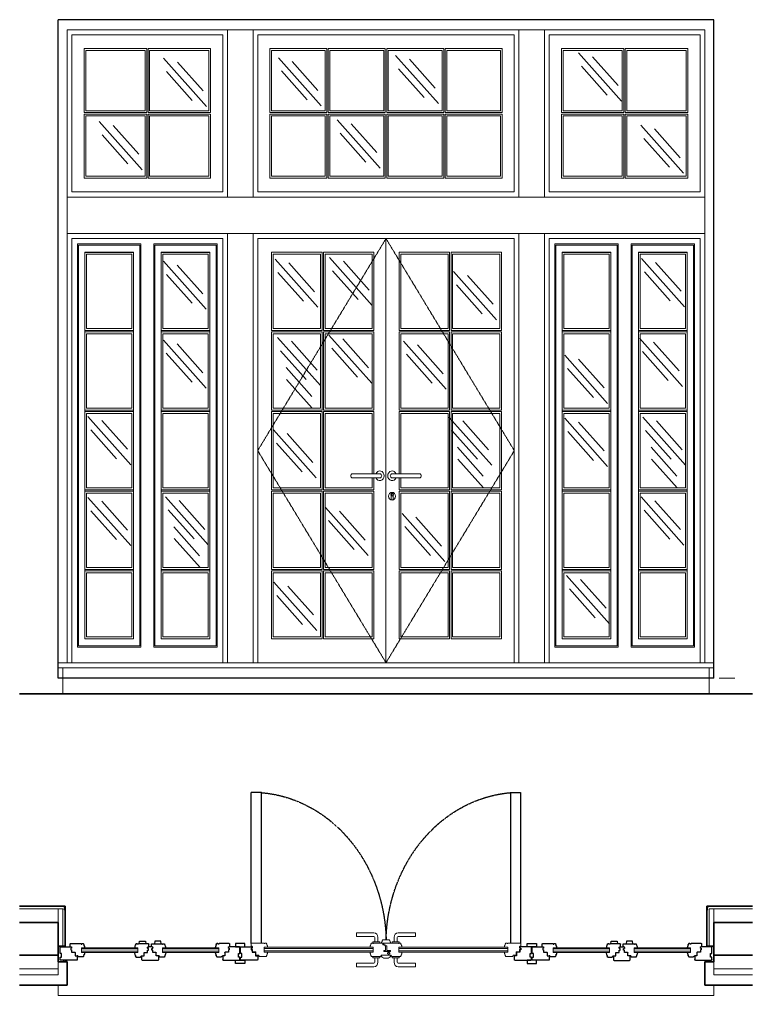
# Model space of a CAD drawing. Header units: inches. Extents: x -6116765 to 6074085, y -988255 to 3489801.
# Drawn here: x -6116765 to -5293197, y -922320 to 173650 of the extents above; entities that cross this region are included whole.
import ezdxf

# ---------------------------------------------------------------- set-up
doc = ezdxf.new("R2010")
doc.units = ezdxf.units.IN
doc.linetypes.add('HIDDEN', pattern=[0.375, 0.25, -0.125])
for name, color, linetype, lineweight in [('0_11mm_Line_Weight', 8, 'Continuous', 9), ('0_18mm_Line_Weight', 1, 'Continuous', 18), ('0_20mm_Line_Weight', 3, 'Continuous', 20), ('0_35mm_Line_Weight', 4, 'Continuous', 35), ('Dimensions_Levels', 30, 'Continuous', 18), ('Doors', 3, 'Continuous', 20), ('Partition_Framed', 250, 'Continuous', 25), ('Stairs_Steps', 1, 'Continuous', 18), ('Window_Elevations', 1, 'Continuous', 18), ('Window_Frames', 250, 'Continuous', 25), ('Window_Glass', 1, 'Continuous', 18), ('Window_Pivot_Lines', 91, 'Continuous', 9)]:
    doc.layers.add(name, color=color, linetype=linetype, lineweight=lineweight)
for name, color, linetype in [('Doors_swing', 8, 'Continuous'), ('HATCH', 7, 'Continuous'), ('Structural_Concrete', 250, 'Continuous'), ('Wall', 7, 'Continuous')]:
    doc.layers.add(name, color=color, linetype=linetype)

# ---------------------------------------------------------------- blocks, each defined once
blk = doc.blocks.new('plasterstop')
at = {"layer": 'Partition_Framed', "const_width": 0.4}
blk.add_lwpolyline([(-9.6, 25.7), (-10.4, 24.9), (-9.6, 24), (-10.4, 23.2), (-9.6, 22.4), (-10.4, 21.5), (-9.6, 20.7), (-10.4, 19.8), (-9.6, 19), (-10.4, 18.2), (-9.6, 17.3), (-10.4, 16.5), (-9.6, 15.6), (-10.4, 14.8), (-9.6, 14), (-10.4, 13.1), (-9.6, 12.3), (-10.4, 11.4), (-9.6, 10.6), (-10.4, 9.8), (-10, 9.3), (-10, 0), (0, 0), (0, 0.5), (-10, 0.5)], dxfattribs=at)
blk = doc.blocks.new('angle_bead')
at = {"layer": 'Partition_Framed', "const_width": 0.4}
blk.add_lwpolyline([(-13.1, -13.7), (-13.1, -12.5), (-12, -12.5), (-12, -11.4), (-10.8, -11.4), (-10.8, -10.2), (-9.6, -10.2), (-9.6, -9), (-8.4, -9), (-8.4, -7.8), (-7.2, -7.8), (-7.2, -6.6), (-6.6, -6.6), (-0.7, -0.7, -0.519968), (0, 1.1, -0.532903), (0.7, -0.7), (6.6, -6.6), (7.2, -6.6), (7.2, -7.8), (8.4, -7.8), (8.4, -9), (9.6, -9), (9.6, -10.2), (10.8, -10.2), (10.8, -11.4), (12, -11.4), (12, -12.5), (13.1, -12.5), (13.1, -13.7)], format="xyb", dxfattribs=at)
blk = doc.blocks.new('A$C619D2D0F')
at = {"layer": 'Doors', "color": 8}
for p, q in [((0, 10), (-150, 10)), ((0, -10), (-150, -10)), ((-0.6, -97.2), (-0.6, -87.9)), ((0.6, -87.9), (-0.6, -87.9)), ((0.6, -87.9), (0.6, -97.2)), ((-5, -98.2), (-5, -112.1)), ((0.6, -97.2), (-0.6, -97.2)), ((5, -98.2), (5, -112.1))]:
    blk.add_line(p, q, dxfattribs=at)
for centre, radius in [((0, -100), 19), ((0, -92.6), 7.5)]:
    blk.add_circle(centre, radius, dxfattribs=at)
for centre, radius, start, end in [((-150, 0), 10, 90, 270), ((0, 0), 24, 204.6243, 155.3757), ((0, 0), 10, 270, 90), ((0, -112.1), 5, 180, 0)]:
    blk.add_arc(centre, radius, start, end, dxfattribs=at)
blk = doc.blocks.new('A$C3DA64342')
at = {"layer": 'Doors', "color": 8, "linetype": 'Continuous'}
for p, q in [((34, 166.2), (129, 166.2)), ((34, 148.2), (129, 148.2)), ((129, 148.2), (129, 166.2)), ((40, 122.2), (0, 122.2)), ((0, 122.2), (0, 116.2)), ((11, 122.2), (11, 143.2)), ((29, 122.2), (29, 143.2)), ((40, 116.2), (40, 122.2)), ((0, 44), (0, 50)), ((40, 50), (40, 44)), ((40, 44), (0, 44)), ((11, 44), (11, 23)), ((29, 44), (29, 23)), ((34, 18), (129, 18)), ((34, 0), (129, 0)), ((129, 18), (129, 0))]:
    blk.add_line(p, q, dxfattribs=at)
for centre, radius, start, end in [((34, 143.2), 23, 90, 180), ((34, 143.2), 5, 90, 180), ((34, 23), 23, 180, 270), ((34, 23), 5, 180, 270)]:
    blk.add_arc(centre, radius, start, end, dxfattribs=at)
blk = doc.blocks.new('A$C16B642B1')
at = {"layer": '0_11mm_Line_Weight'}
blk.add_blockref('A$C3DA64342', (0, 0), dxfattribs=at)
blk = doc.blocks.new('A$C394067A6')
at = {"layer": 'HATCH', "color": 8}
for p, q in [((0, 0), (235.5, 235.5)), ((18.1, 75.6), (159.3, 216.9)), ((78.1, 29.4), (219.4, 170.7))]:
    blk.add_line(p, q, dxfattribs=at)
blk = doc.blocks.new('A$C16A950B6')
at = {"layer": 'HATCH', "color": 8}
for p, q in [((0, 110.9), (235.5, 346.4)), ((18.1, 186.5), (159.3, 327.8)), ((78.1, 140.3), (219.4, 281.6)), ((47.2, 57.8), (188.4, 199.1)), ((45.1, 0), (186.4, 141.3))]:
    blk.add_line(p, q, dxfattribs=at)
blk = doc.blocks.new('doors_windows_set')
at = {"layer": '0_11mm_Line_Weight'}
for p, q in [((26200.7, -87.9), (26200.7, 680.5)), ((26200.7, 680.5), (27030.2, 680.5)), ((27030.2, 680.5), (27030.2, -87.9)), ((27222.2, 680.5), (27222.2, -87.9)), ((28633.6, 680.5), (27222.2, 680.5)), ((28633.6, -87.9), (28633.6, 680.5)), ((28825.6, 680.5), (28825.6, -87.9)), ((29655.1, 680.5), (28825.6, 680.5)), ((29655.1, -87.9), (29655.1, 680.5)), ((26602.8, 604.3), (26276.9, 604.3)), ((26276.9, 604.3), (26276.9, 309)), ((26602.8, 309), (26602.8, 604.3)), ((26628.2, 309), (26628.2, 604.3)), ((26628.2, 604.3), (26954, 604.3)), ((26954, 604.3), (26954, 309)), ((27594.1, 604.3), (27298.4, 604.3)), ((27298.4, 604.3), (27298.4, 309)), ((27594.1, 309), (27594.1, 604.3)), ((27619.5, 309), (27619.5, 604.3)), ((27619.5, 604.3), (27915.2, 604.3)), ((27915.2, 604.3), (27915.2, 309)), ((29227.6, 604.3), (28901.8, 604.3)), ((28901.8, 604.3), (28901.8, 309)), ((29227.6, 309), (29227.6, 604.3)), ((29253, 309), (29253, 604.3)), ((29253, 604.3), (29578.9, 604.3)), ((29578.9, 604.3), (29578.9, 309)), ((26276.9, 309), (26602.8, 309)), ((26954, 309), (26628.2, 309)), ((27298.4, 309), (27594.1, 309)), ((27915.2, 309), (27619.5, 309)), ((28236.3, 309), (27940.6, 309)), ((28557.4, 309), (28261.7, 309)), ((28901.8, 309), (29227.6, 309)), ((29578.9, 309), (29253, 309)), ((26276.9, 283.6), (26276.9, -11.7)), ((26602.8, 283.6), (26276.9, 283.6)), ((26602.8, -11.7), (26602.8, 283.6)), ((26628.2, -11.7), (26628.2, 283.6)), ((26628.2, 283.6), (26954, 283.6)), ((26954, 283.6), (26954, -11.7)), ((27298.4, 283.6), (27298.4, -11.7)), ((27594.1, 283.6), (27298.4, 283.6)), ((27594.1, -11.7), (27594.1, 283.6)), ((27619.5, -11.7), (27619.5, 283.6)), ((27619.5, 283.6), (27915.2, 283.6)), ((27915.2, 283.6), (27915.2, -11.7)), ((27940.6, 283.6), (28236.3, 283.6)), ((28261.7, 283.6), (28557.4, 283.6)), ((28901.8, 283.6), (28901.8, -11.7)), ((29227.6, 283.6), (28901.8, 283.6)), ((29227.6, -11.7), (29227.6, 283.6)), ((29253, -11.7), (29253, 283.6)), ((29253, 283.6), (29578.9, 283.6)), ((29578.9, 283.6), (29578.9, -11.7)), ((26276.9, -11.7), (26602.8, -11.7)), ((26954, -11.7), (26628.2, -11.7)), ((27298.4, -11.7), (27594.1, -11.7)), ((27915.2, -11.7), (27619.5, -11.7)), ((28901.8, -11.7), (29227.6, -11.7)), ((29578.9, -11.7), (29253, -11.7)), ((27030.2, -87.9), (26200.7, -87.9)), ((27222.2, -87.9), (28633.6, -87.9)), ((28825.6, -87.9), (29655.1, -87.9)), ((26200.7, -316.5), (26200.7, -2392.9)), ((26200.7, -316.5), (27030.2, -316.5)), ((27030.2, -2392.9), (27030.2, -316.5)), ((27222.2, -2392.9), (27222.2, -316.5)), ((28633.6, -316.5), (27222.2, -316.5)), ((27927.9, -316.5), (27927.9, -2392.9)), ((28633.6, -2392.9), (28633.6, -316.5)), ((28825.6, -2392.9), (28825.6, -316.5)), ((29655.1, -316.5), (28825.6, -316.5)), ((29655.1, -316.5), (29655.1, -2392.9))]:
    blk.add_line(p, q, dxfattribs=at)
for points in [[(26267.9, 300), (26611.8, 300), (26611.8, 613.3), (26267.9, 613.3)], [(26276.9, 309), (26602.8, 309), (26602.8, 604.3), (26276.9, 604.3)], [(26619.2, 300), (26963, 300), (26963, 613.3), (26619.2, 613.3)], [(26628.2, 309), (26954, 309), (26954, 604.3), (26628.2, 604.3)], [(27289.4, 300), (27603.1, 300), (27603.1, 613.3), (27289.4, 613.3)], [(27298.4, 309), (27594.1, 309), (27594.1, 604.3), (27298.4, 604.3)], [(27610.5, 300), (27924.2, 300), (27924.2, 613.3), (27610.5, 613.3)], [(27619.5, 309), (27915.2, 309), (27915.2, 604.3), (27619.5, 604.3)], [(27931.6, 300), (28245.3, 300), (28245.3, 613.3), (27931.6, 613.3)], [(27940.6, 309), (28236.3, 309), (28236.3, 604.3), (27940.6, 604.3)], [(28252.7, 300), (28566.4, 300), (28566.4, 613.3), (28252.7, 613.3)], [(28261.7, 309), (28557.4, 309), (28557.4, 604.3), (28261.7, 604.3)], [(28892.8, 300), (29236.6, 300), (29236.6, 613.3), (28892.8, 613.3)], [(28901.8, 309), (29227.6, 309), (29227.6, 604.3), (28901.8, 604.3)], [(29244, 300), (29587.9, 300), (29587.9, 613.3), (29244, 613.3)], [(29253, 309), (29578.9, 309), (29578.9, 604.3), (29253, 604.3)], [(26267.9, -20.7), (26611.8, -20.7), (26611.8, 292.6), (26267.9, 292.6)], [(26619.2, -20.7), (26963, -20.7), (26963, 292.6), (26619.2, 292.6)], [(27289.4, -20.7), (27603.1, -20.7), (27603.1, 292.6), (27289.4, 292.6)], [(27610.5, -20.7), (27924.2, -20.7), (27924.2, 292.6), (27610.5, 292.6)], [(27931.6, -20.7), (28245.3, -20.7), (28245.3, 292.6), (27931.6, 292.6)], [(28252.7, -20.7), (28566.4, -20.7), (28566.4, 292.6), (28252.7, 292.6)], [(28892.8, -20.7), (29236.6, -20.7), (29236.6, 292.6), (28892.8, 292.6)], [(29244, -20.7), (29587.9, -20.7), (29587.9, 292.6), (29244, 292.6)], [(26276.9, -11.7), (26602.8, -11.7), (26602.8, 283.6), (26276.9, 283.6)], [(26628.2, -11.7), (26954, -11.7), (26954, 283.6), (26628.2, 283.6)], [(27298.4, -11.7), (27594.1, -11.7), (27594.1, 283.6), (27298.4, 283.6)], [(27619.5, -11.7), (27915.2, -11.7), (27915.2, 283.6), (27619.5, 283.6)], [(27940.6, -11.7), (28236.3, -11.7), (28236.3, 283.6), (27940.6, 283.6)], [(28261.7, -11.7), (28557.4, -11.7), (28557.4, 283.6), (28261.7, 283.6)], [(28901.8, -11.7), (29227.6, -11.7), (29227.6, 283.6), (28901.8, 283.6)], [(29253, -11.7), (29578.9, -11.7), (29578.9, 283.6), (29253, 283.6)], [(26580.5, -2316.7), (26230.7, -2316.7), (26230.7, -342.9), (26580.5, -342.9)], [(26574.5, -2310.7), (26236.7, -2310.7), (26236.7, -348.9), (26574.5, -348.9)], [(26650.5, -2316.7), (27000.2, -2316.7), (27000.2, -342.9), (26650.5, -342.9)], [(26656.5, -2310.7), (26994.2, -2310.7), (26994.2, -348.9), (26656.5, -348.9)], [(29205.3, -2316.7), (28855.6, -2316.7), (28855.6, -342.9), (29205.3, -342.9)], [(29199.3, -2310.7), (28861.6, -2310.7), (28861.6, -348.9), (29199.3, -348.9)], [(29275.3, -2316.7), (29625.1, -2316.7), (29625.1, -342.9), (29275.3, -342.9)], [(29281.3, -2310.7), (29619.1, -2310.7), (29619.1, -348.9), (29281.3, -348.9)], [(26539.5, -766.2), (26271.7, -766.2), (26271.7, -383.7), (26539.5, -383.7)], [(26539.5, -2275.7), (26271.7, -2275.7), (26271.7, -383.9), (26539.5, -383.9)], [(26539.5, -2275.7), (26271.7, -2275.7), (26271.7, -383.9), (26539.5, -383.9)], [(26530.5, -757.2), (26280.7, -757.2), (26280.7, -392.7), (26530.5, -392.7)], [(26691.5, -766.2), (26959.2, -766.2), (26959.2, -383.7), (26691.5, -383.7)], [(26691.5, -2275.7), (26959.2, -2275.7), (26959.2, -383.9), (26691.5, -383.9)], [(26691.5, -2275.7), (26959.2, -2275.7), (26959.2, -383.9), (26691.5, -383.9)], [(26700.5, -757.2), (26950.2, -757.2), (26950.2, -392.7), (26700.5, -392.7)], [(27293.2, -766.2), (27570.4, -766.2), (27570.4, -383.7), (27293.2, -383.7)], [(27302.2, -757.2), (27561.4, -757.2), (27561.4, -392.7), (27302.2, -392.7)], [(27855, -766.2), (27577.8, -766.2), (27577.8, -383.7), (27855, -383.7)], [(27846, -757.2), (27586.8, -757.2), (27586.8, -392.7), (27846, -392.7)], [(27995.1, -766.2), (28272.3, -766.2), (28272.3, -383.7), (27995.1, -383.7)], [(28004.1, -757.2), (28263.3, -757.2), (28263.3, -392.7), (28004.1, -392.7)], [(28556.9, -766.2), (28279.7, -766.2), (28279.7, -383.7), (28556.9, -383.7)], [(28547.9, -757.2), (28288.7, -757.2), (28288.7, -392.7), (28547.9, -392.7)], [(29164.3, -766.2), (28896.6, -766.2), (28896.6, -383.7), (29164.3, -383.7)], [(29164.3, -2275.7), (28896.6, -2275.7), (28896.6, -383.9), (29164.3, -383.9)], [(29164.3, -2275.7), (28896.6, -2275.7), (28896.6, -383.9), (29164.3, -383.9)], [(29155.3, -757.2), (28905.6, -757.2), (28905.6, -392.7), (29155.3, -392.7)], [(29316.3, -766.2), (29584.1, -766.2), (29584.1, -383.7), (29316.3, -383.7)], [(29316.3, -2275.7), (29584.1, -2275.7), (29584.1, -383.9), (29316.3, -383.9)], [(29316.3, -2275.7), (29584.1, -2275.7), (29584.1, -383.9), (29316.3, -383.9)], [(29325.3, -757.2), (29575.1, -757.2), (29575.1, -392.7), (29325.3, -392.7)], [(26539.5, -1156.1), (26271.7, -1156.1), (26271.7, -773.6), (26539.5, -773.6)], [(26530.5, -1147.1), (26280.7, -1147.1), (26280.7, -782.6), (26530.5, -782.6)], [(26691.5, -1156.1), (26959.2, -1156.1), (26959.2, -773.6), (26691.5, -773.6)], [(26700.5, -1147.1), (26950.2, -1147.1), (26950.2, -782.6), (26700.5, -782.6)], [(27293.2, -1156.1), (27570.4, -1156.1), (27570.4, -773.6), (27293.2, -773.6)], [(27302.2, -1147.1), (27561.4, -1147.1), (27561.4, -782.6), (27302.2, -782.6)], [(27855, -1156.1), (27577.8, -1156.1), (27577.8, -773.6), (27855, -773.6)], [(27846, -1147.1), (27586.8, -1147.1), (27586.8, -782.6), (27846, -782.6)], [(27995.1, -1156.1), (28272.3, -1156.1), (28272.3, -773.6), (27995.1, -773.6)], [(28004.1, -1147.1), (28263.3, -1147.1), (28263.3, -782.6), (28004.1, -782.6)], [(28556.9, -1156.1), (28279.7, -1156.1), (28279.7, -773.6), (28556.9, -773.6)], [(28547.9, -1147.1), (28288.7, -1147.1), (28288.7, -782.6), (28547.9, -782.6)], [(29164.3, -1156.1), (28896.6, -1156.1), (28896.6, -773.6), (29164.3, -773.6)], [(29155.3, -1147.1), (28905.6, -1147.1), (28905.6, -782.6), (29155.3, -782.6)], [(29316.3, -1156.1), (29584.1, -1156.1), (29584.1, -773.6), (29316.3, -773.6)], [(29325.3, -1147.1), (29575.1, -1147.1), (29575.1, -782.6), (29325.3, -782.6)], [(26539.5, -1546), (26271.7, -1546), (26271.7, -1163.5), (26539.5, -1163.5)], [(26530.5, -1537), (26280.7, -1537), (26280.7, -1172.5), (26530.5, -1172.5)], [(26691.5, -1546), (26959.2, -1546), (26959.2, -1163.5), (26691.5, -1163.5)], [(26700.5, -1537), (26950.2, -1537), (26950.2, -1172.5), (26700.5, -1172.5)], [(27293.2, -1546), (27570.4, -1546), (27570.4, -1163.5), (27293.2, -1163.5)], [(27302.2, -1537), (27561.4, -1537), (27561.4, -1172.5), (27302.2, -1172.5)], [(28556.9, -1546), (28279.7, -1546), (28279.7, -1163.5), (28556.9, -1163.5)], [(28547.9, -1537), (28288.7, -1537), (28288.7, -1172.5), (28547.9, -1172.5)], [(29164.3, -1546), (28896.6, -1546), (28896.6, -1163.5), (29164.3, -1163.5)], [(29155.3, -1537), (28905.6, -1537), (28905.6, -1172.5), (29155.3, -1172.5)], [(29316.3, -1546), (29584.1, -1546), (29584.1, -1163.5), (29316.3, -1163.5)], [(29325.3, -1537), (29575.1, -1537), (29575.1, -1172.5), (29325.3, -1172.5)], [(26539.5, -1935.8), (26271.7, -1935.8), (26271.7, -1553.4), (26539.5, -1553.4)], [(26530.5, -1926.8), (26280.7, -1926.8), (26280.7, -1562.4), (26530.5, -1562.4)], [(26691.5, -1935.8), (26959.2, -1935.8), (26959.2, -1553.4), (26691.5, -1553.4)], [(26700.5, -1926.8), (26950.2, -1926.8), (26950.2, -1562.4), (26700.5, -1562.4)], [(27293.2, -1935.8), (27570.4, -1935.8), (27570.4, -1553.4), (27293.2, -1553.4)], [(27302.2, -1926.8), (27561.4, -1926.8), (27561.4, -1562.4), (27302.2, -1562.4)], [(27855, -1935.8), (27577.8, -1935.8), (27577.8, -1553.4), (27855, -1553.4)], [(27846, -1926.8), (27586.8, -1926.8), (27586.8, -1562.4), (27846, -1562.4)], [(27995.1, -1935.8), (28272.3, -1935.8), (28272.3, -1553.4), (27995.1, -1553.4)], [(28004.1, -1926.8), (28263.3, -1926.8), (28263.3, -1562.4), (28004.1, -1562.4)], [(28556.9, -1935.8), (28279.7, -1935.8), (28279.7, -1553.4), (28556.9, -1553.4)], [(28547.9, -1926.8), (28288.7, -1926.8), (28288.7, -1562.4), (28547.9, -1562.4)], [(29164.3, -1935.8), (28896.6, -1935.8), (28896.6, -1553.4), (29164.3, -1553.4)], [(29155.3, -1926.8), (28905.6, -1926.8), (28905.6, -1562.4), (29155.3, -1562.4)], [(29316.3, -1935.8), (29584.1, -1935.8), (29584.1, -1553.4), (29316.3, -1553.4)], [(29325.3, -1926.8), (29575.1, -1926.8), (29575.1, -1562.4), (29325.3, -1562.4)], [(26539.5, -2275.7), (26271.7, -2275.7), (26271.7, -1943.2), (26539.5, -1943.2)], [(26530.5, -2266.7), (26280.7, -2266.7), (26280.7, -1952.2), (26530.5, -1952.2)], [(26691.5, -2275.7), (26959.2, -2275.7), (26959.2, -1943.2), (26691.5, -1943.2)], [(26700.5, -2266.7), (26950.2, -2266.7), (26950.2, -1952.2), (26700.5, -1952.2)], [(27293.2, -2275.7), (27570.4, -2275.7), (27570.4, -1943.2), (27293.2, -1943.2)], [(27302.2, -2266.7), (27561.4, -2266.7), (27561.4, -1952.2), (27302.2, -1952.2)], [(27855, -2275.7), (27577.8, -2275.7), (27577.8, -1943.2), (27855, -1943.2)], [(27846, -2266.7), (27586.8, -2266.7), (27586.8, -1952.2), (27846, -1952.2)], [(27995.1, -2275.7), (28272.3, -2275.7), (28272.3, -1943.2), (27995.1, -1943.2)], [(28004.1, -2266.7), (28263.3, -2266.7), (28263.3, -1952.2), (28004.1, -1952.2)], [(28556.9, -2275.7), (28279.7, -2275.7), (28279.7, -1943.2), (28556.9, -1943.2)], [(28547.9, -2266.7), (28288.7, -2266.7), (28288.7, -1952.2), (28547.9, -1952.2)], [(29164.3, -2275.7), (28896.6, -2275.7), (28896.6, -1943.2), (29164.3, -1943.2)], [(29155.3, -2266.7), (28905.6, -2266.7), (28905.6, -1952.2), (29155.3, -1952.2)], [(29316.3, -2275.7), (29584.1, -2275.7), (29584.1, -1943.2), (29316.3, -1943.2)], [(29325.3, -2266.7), (29575.1, -2266.7), (29575.1, -1952.2), (29325.3, -1952.2)]]:
    blk.add_lwpolyline(points, close=True, dxfattribs=at)
for points in [[(27855, -1487.9), (27855, -1546), (27577.8, -1546), (27577.8, -1163.5), (27855, -1163.5), (27855, -1467.9)], [(27846, -1487.9), (27846, -1537), (27586.8, -1537), (27586.8, -1172.5), (27846, -1172.5), (27846, -1467.9)], [(27995.1, -1487.9), (27995.1, -1546), (28272.3, -1546), (28272.3, -1163.5), (27995.1, -1163.5), (27995.1, -1467.9)], [(28004.1, -1487.9), (28004.1, -1537), (28263.3, -1537), (28263.3, -1172.5), (28004.1, -1172.5), (28004.1, -1467.9)]]:
    blk.add_lwpolyline(points, dxfattribs=at)
at = {"layer": '0_18mm_Line_Weight'}
for p, q in [((25912.4, -3597.2), (26150.3, -3597.2)), ((26125.3, -3664.2), (26125.3, -3597.2)), ((26150.3, -3781.2), (26150.3, -3597.2)), ((29705.5, -3597.2), (29943.4, -3597.2)), ((29705.5, -3781.2), (29705.5, -3597.2)), ((29730.5, -3664.2), (29730.5, -3597.2)), ((26125.3, -3857.2), (26125.3, -3921.2)), ((29730.5, -3857.2), (29730.5, -3921.2)), ((26125.3, -3891.2), (25912.4, -3891.2)), ((29943.4, -3891.2), (29730.5, -3891.2)), ((26125.3, -3921.2), (25912.4, -3921.2)), ((29943.4, -3921.2), (29730.5, -3921.2))]:
    blk.add_line(p, q, dxfattribs=at)
at = {"layer": '0_20mm_Line_Weight'}
for p, q in [((27055.6, 705.9), (27055.6, -113.3)), ((27196.8, 705.9), (27196.8, -113.3)), ((28659, 705.9), (28659, -113.3)), ((28800.2, 705.9), (28800.2, -113.3)), ((26175.3, -113.3), (29680.5, -113.3)), ((26175.3, -291.1), (29680.5, -291.1)), ((27055.6, -291.1), (27055.6, -2392.9)), ((27196.8, -291.1), (27196.8, -2392.9)), ((28659, -291.1), (28659, -2392.9)), ((28800.2, -291.1), (28800.2, -2392.9))]:
    blk.add_line(p, q, dxfattribs=at)
at = {"layer": '0_35mm_Line_Weight'}
for p, q in [((25912.4, -2545.3), (29943.4, -2545.3)), ((25912.4, -3584.7), (26162.8, -3584.7)), ((26162.8, -3781.2), (26162.8, -3584.7)), ((29693, -3584.7), (29943.4, -3584.7)), ((29693, -3781.2), (29693, -3584.7)), ((26125.3, -3664.2), (25912.4, -3664.2)), ((26125.3, -3824.2), (26125.3, -3664.2)), ((29943.4, -3664.2), (29730.5, -3664.2)), ((29730.5, -3824.2), (29730.5, -3664.2)), ((26125.3, -3781.2), (26150.3, -3781.2)), ((26150.3, -3781.2), (26162.8, -3781.2)), ((29705.5, -3781.2), (29693, -3781.2)), ((29730.5, -3781.2), (29705.5, -3781.2)), ((25912.4, -3824.2), (26125.3, -3824.2)), ((26125.3, -3857.2), (26125.3, -3824.2)), ((26175.3, -3857.2), (26125.3, -3857.2)), ((26175.3, -3857.2), (26175.3, -3971.2)), ((29680.5, -3857.2), (29730.5, -3857.2)), ((29680.5, -3857.2), (29680.5, -3971.2)), ((29730.5, -3824.2), (29943.4, -3824.2)), ((29730.5, -3857.2), (29730.5, -3824.2)), ((26175.3, -3971.2), (25912.4, -3971.2)), ((29943.4, -3971.2), (29680.5, -3971.2))]:
    blk.add_line(p, q, dxfattribs=at)
at = {"layer": 'Dimensions_Levels'}
for p, q in [((26906.4, -2392.9), (26819.5, -2392.9)), ((26096.5, -2467.9), (26009.5, -2467.9))]:
    blk.add_line(p, q, dxfattribs=at)
at = {"layer": 'Doors', "color": 8}
for p, q in [((27961.5, -1467.9), (28111.5, -1467.9)), ((27961.5, -1487.9), (28111.5, -1487.9))]:
    blk.add_line(p, q, dxfattribs=at)
at = {"layer": 'Doors'}
for points in [[(27278.2, -3810.2), (27276.2, -3814.2), (27276.2, -3817.2, 0.180533), (27273.9, -3819.9), (27272.7, -3824.5, -0.244724), (27270.2, -3827.2), (27270.2, -3829.2, -0.417157), (27268.2, -3831.2), (27232.6, -3831.2, -0.316514), (27229.8, -3829.2), (27228.4, -3825.2), (27223.2, -3825.2), (27212.2, -3825.2), (27212.2, -3809.2, 0.414214), (27211.2, -3808.2), (27193.2, -3808.2), (27193.2, -3797.2, 0.414214), (27192.2, -3796.2), (27189.2, -3796.2), (27189.2, -3788.2), (27192.2, -3788.2, 0.414214), (27193.2, -3787.2), (27193.2, -3783.2, 0.414214), (27191.2, -3781.2), (27187.2, -3781.2), (27187.2, -3781.2, -0.414214), (27186.2, -3780.2), (27186.2, -3768.2, -0.414214), (27189.2, -3765.2), (27256.2, -3765.2, -0.414214), (27258.2, -3767.2), (27258.2, -3768.2), (27261.2, -3768.2), (27261.2, -3767.2, -0.414214), (27263.2, -3765.2), (27268.2, -3765.2, -0.414214), (27270.2, -3767.2), (27270.2, -3769.2, -0.244724), (27272.7, -3771.9), (27273.9, -3776.5, 0.180533), (27276.2, -3779.2), (27276.1, -3782.3), (27278.2, -3786.2)], [(27838.3, -3810.2), (27840.4, -3814.1), (27840.3, -3817.2, -0.180533), (27842.6, -3819.8), (27843.8, -3824.4, 0.244724), (27846.3, -3827.2), (27846.3, -3829.2, 0.414214), (27848.3, -3831.2), (27895.8, -3831.2, 0.297898), (27898.5, -3829.4), (27900.3, -3825.2), (27909.7, -3825.2, 0.414214), (27911.7, -3823.2), (27911.7, -3819.9, 0.344151), (27910.9, -3818.9), (27909.2, -3818.5, -0.344151), (27907.7, -3816.5), (27907.7, -3814.7, -0.344151), (27909.2, -3812.7), (27910.9, -3812.3, 0.344151), (27911.7, -3811.3), (27911.7, -3806.6), (27903.7, -3806.6), (27903.7, -3802.2), (27911.7, -3802.2), (27911.7, -3801.8), (27922.5, -3801.8, 0.414214), (27923.5, -3800.8), (27923.5, -3798.1), (27923.5, -3778.9), (27933.2, -3778.9), (27933.2, -3773.7), (27938.8, -3773.7, 0.414214), (27940.3, -3772.2), (27940.3, -3768.1, 0.454111), (27936.9, -3765.1), (27860.3, -3765.1, 0.414214), (27858.3, -3767.1), (27858.3, -3768.1), (27855.3, -3768.1), (27855.3, -3767.1, 0.414214), (27853.3, -3765.1), (27848.3, -3765.1, 0.414214), (27846.3, -3767.1), (27846.3, -3769.1, -0.388906), (27843.8, -3771.8), (27842.6, -3776.4, -0.225315), (27840.3, -3779.1), (27840.3, -3782.1), (27838.2, -3786.1)], [(28016.9, -3810.2), (28014.8, -3814.1), (28014.9, -3817.2, 0.180533), (28012.6, -3819.8), (28011.4, -3824.4, -0.244724), (28008.9, -3827.2), (28008.9, -3829.2, -0.414214), (28006.9, -3831.2), (27959.4, -3831.2, -0.297898), (27956.7, -3829.4), (27954.9, -3825.2), (27915.9, -3825.2, -0.414214), (27914.9, -3824.2), (27914.9, -3819.9, -0.344151), (27915.7, -3818.9), (27917.4, -3818.5, 0.344151), (27918.9, -3816.5), (27918.9, -3814.7, 0.344151), (27917.4, -3812.7), (27915.7, -3812.3, -0.344151), (27914.9, -3811.3), (27914.9, -3807.7, -0.414214), (27915.9, -3806.7), (27939.5, -3806.7), (27939.5, -3801.8), (27931.5, -3801.8), (27931.5, -3778.9), (27934.1, -3778.9), (27934.1, -3773.9), (27944.8, -3773.9), (27944.8, -3768.1, -0.414214), (27947.8, -3765.1), (27994.9, -3765.1, -0.414214), (27996.9, -3767.1), (27996.9, -3768.1), (27999.9, -3768.1), (27999.9, -3767.1, -0.414214), (28001.9, -3765.1), (28006.9, -3765.1, -0.414214), (28008.9, -3767.1), (28008.9, -3769.1, -0.244999), (28011.4, -3771.8), (28012.6, -3776.4, 0.225315), (28014.9, -3779.1), (28014.9, -3782.1), (28017, -3786.1)], [(28577.6, -3810.2), (28579.6, -3814.2), (28579.6, -3817.2, -0.180533), (28581.9, -3819.9), (28583.1, -3824.5, 0.244724), (28585.6, -3827.2), (28585.6, -3829.2, 0.417157), (28587.6, -3831.2), (28623.1, -3831.2, 0.316514), (28626, -3829.2), (28627.4, -3825.2), (28632.6, -3825.2), (28643.6, -3825.2), (28643.6, -3809.2, -0.414214), (28644.6, -3808.2), (28662.6, -3808.2), (28662.6, -3797.2, -0.414214), (28663.6, -3796.2), (28666.6, -3796.2), (28666.6, -3788.2), (28663.6, -3788.2, -0.414214), (28662.6, -3787.2), (28662.6, -3783.2, -0.414214), (28664.6, -3781.2), (28668.6, -3781.2), (28668.6, -3781.2, 0.414214), (28669.6, -3780.2), (28669.6, -3768.2, 0.414214), (28666.6, -3765.2), (28599.6, -3765.2, 0.414214), (28597.6, -3767.2), (28597.6, -3768.2), (28594.6, -3768.2), (28594.6, -3767.2, 0.414214), (28592.6, -3765.2), (28587.6, -3765.2, 0.414214), (28585.6, -3767.2), (28585.6, -3769.2, 0.244724), (28583.1, -3771.9), (28581.9, -3776.5, -0.180533), (28579.6, -3779.2), (28579.7, -3782.3), (28577.5, -3786.2)]]:
    blk.add_lwpolyline(points, format="xyb", dxfattribs=at)
for points in [[(27949.6, -3758.4), (27948.7, -3754.2, 0.315402), (27947.5, -3753), (27946.7, -3752.8), (27946.6, -3751.7, 0.379755), (27943.6, -3749.1), (27911.1, -3749.1, 0.379755), (27908.1, -3751.7), (27908, -3752.8), (27907.1, -3753, 0.315402), (27906, -3754.2), (27905, -3758.4, -0.276937), (27903.1, -3760.8), (27902.3, -3761.1), (27902.3, -3765.1), (27952.3, -3765.1), (27952.3, -3761.1), (27951.6, -3760.8, -0.276937)], [(27952.9, -3831.3), (27952.9, -3825.2), (27902.9, -3825.2), (27902.9, -3831.3, 0.414214), (27904.9, -3833.3), (27905.8, -3833.3), (27905.8, -3833.5, 0.357402), (27907.4, -3835.4), (27913.4, -3837.1, -0.247421), (27914.9, -3839.3), (27940.9, -3839.3, -0.247421), (27942.4, -3837.1), (27948.3, -3835.4, 0.357402), (27949.9, -3833.5), (27949.9, -3833.3), (27950.9, -3833.3, 0.414214)]]:
    blk.add_lwpolyline(points, format="xyb", close=True, dxfattribs=at)
at = {"layer": 'Doors', "color": 8}
for centre, radius, start, end in [((27961.5, -1477.9), 24, 24.6243, 335.3757), ((27961.5, -1477.9), 10, 90, 270), ((28111.5, -1477.9), 10, 270, 90)]:
    blk.add_arc(centre, radius, start, end, dxfattribs=at)
at = {"layer": 'Doors_swing', "color": 8, "linetype": 'HIDDEN', "ltscale": 7}
for p, q in [((27186.2, -3768.2), (27186.2, -3028.9)), ((27242.2, -3028.9), (27186.2, -3028.9)), ((27242.2, -3765.2), (27242.2, -3028.9)), ((28612.5, -3765.2), (28612.5, -3028.9)), ((28612.5, -3028.9), (28668.5, -3028.9)), ((28668.5, -3768.2), (28668.5, -3028.9))]:
    blk.add_line(p, q, dxfattribs=at)
for centre, start, end in [((27186.2, -3768.2), 1.4757, 85.6682), ((28668.5, -3768.2), 94.3318, 178.5243)]:
    blk.add_arc(centre, 741.4, start, end, dxfattribs=at)
at = {"layer": 'Stairs_Steps'}
blk.add_lwpolyline([(29731.3, -3971.2), (29731.3, -4022), (26124.5, -4022), (26124.5, -3971.2)], dxfattribs=at)
at = {"layer": 'Structural_Concrete', "color": 2, "linetype": 'HIDDEN', "ltscale": 10}
for p, q in [((26125.3, -2467.9), (26125.3, 755.9)), ((29730.5, 755.9), (26125.3, 755.9)), ((29730.5, -2467.9), (29730.5, 755.9)), ((26125.3, -2467.9), (29730.5, -2467.9))]:
    blk.add_line(p, q, dxfattribs=at)
at = {"layer": 'Window_Elevations', "color": 2}
for p, q in [((26175.3, 705.9), (26175.3, -2392.9)), ((29680.5, 705.9), (26175.3, 705.9)), ((29680.5, 705.9), (29680.5, -2392.9)), ((26124.5, -2392.9), (29731.3, -2392.9)), ((26124.5, -2418.3), (26124.5, -2392.9)), ((29731.3, -2418.3), (26124.5, -2418.3)), ((26149.9, -2418.3), (26149.9, -2545.3)), ((29705.9, -2418.3), (29705.9, -2545.3)), ((29731.3, -2392.9), (29731.3, -2418.3))]:
    blk.add_line(p, q, dxfattribs=at)
at = {"layer": 'Window_Frames'}
for p, q in [((26191.7, -3781.9), (26191.7, -3769.9)), ((26194.7, -3766.9), (26249.9, -3766.9)), ((26251.9, -3769.1), (26251.9, -3770.1)), ((26251.9, -3770.1), (26254.9, -3770.1)), ((26254.9, -3770.1), (26254.9, -3769.1)), ((26256.9, -3766.9), (26261.9, -3766.9)), ((26263.9, -3769.2), (26263.9, -3771.2)), ((26266.4, -3773.9), (26267.6, -3778.5)), ((29589.4, -3773.9), (29588.2, -3778.5)), ((29591.9, -3769.2), (29591.9, -3771.2)), ((29598.9, -3766.9), (29593.9, -3766.9)), ((29600.9, -3770.1), (29600.9, -3769.1)), ((29603.9, -3770.1), (29600.9, -3770.1)), ((29603.9, -3769.1), (29603.9, -3770.1)), ((29661.1, -3766.9), (29605.9, -3766.9)), ((29664.1, -3781.9), (29664.1, -3769.9)), ((26135.3, -3816.2), (26135.3, -3786.2)), ((26136.3, -3817.2), (26135.3, -3816.2)), ((26143.3, -3817.2), (26136.3, -3817.2)), ((26138.3, -3783.2), (26192.7, -3783.2)), ((26143.3, -3834.2), (26143.3, -3817.2)), ((26192.2, -3782.7), (26192.7, -3782.7)), ((26192.7, -3783.2), (26196.7, -3783.2)), ((26194.7, -3790.2), (26194.7, -3798.2)), ((26197.7, -3790.2), (26194.7, -3790.2)), ((26194.7, -3798.2), (26197.7, -3798.2)), ((26198.7, -3785.2), (26198.7, -3789.2)), ((26198.7, -3799.2), (26198.7, -3810.2)), ((26198.7, -3810.2), (26216.7, -3810.2)), ((26217.7, -3811.2), (26217.7, -3827.2)), ((26267.4, -3821.9), (26266.2, -3826.5)), ((26272.3, -3811.2), (26269.7, -3816.2)), ((26269.7, -3816.2), (26269.7, -3819.3)), ((26269.9, -3781.2), (26269.8, -3784.4)), ((26269.8, -3784.4), (26271.9, -3788.2)), ((26638.9, -3784.4), (26622.9, -3784.4)), ((29216.9, -3784.4), (29232.9, -3784.4)), ((29583.5, -3811.2), (29586.1, -3816.2)), ((29586, -3784.4), (29583.9, -3788.2)), ((29585.9, -3781.2), (29586, -3784.4)), ((29586.1, -3816.2), (29586.1, -3819.3)), ((29588.4, -3821.9), (29589.6, -3826.5)), ((29638.1, -3811.2), (29638.1, -3827.2)), ((29657.1, -3810.2), (29639.1, -3810.2)), ((29657.1, -3785.2), (29657.1, -3789.2)), ((29657.1, -3799.2), (29657.1, -3810.2)), ((29658.1, -3790.2), (29661.1, -3790.2)), ((29661.1, -3798.2), (29658.1, -3798.2)), ((29663.1, -3783.2), (29659.1, -3783.2)), ((29661.1, -3790.2), (29661.1, -3798.2)), ((29663.6, -3782.7), (29663.1, -3782.7)), ((29717.5, -3783.2), (29663.1, -3783.2)), ((29712.5, -3834.2), (29712.5, -3817.2)), ((29712.5, -3817.2), (29719.5, -3817.2)), ((29719.5, -3817.2), (29720.5, -3816.2)), ((29720.5, -3816.2), (29720.5, -3786.2)), ((26135.3, -3835.2), (26136.3, -3834.2)), ((26135.3, -3846.2), (26135.3, -3835.2)), ((26136.3, -3834.2), (26143.3, -3834.2)), ((26226.7, -3849.2), (26138.3, -3849.2)), ((26217.7, -3827.2), (26228.7, -3827.2)), ((26233.9, -3827.2), (26228.7, -3827.2)), ((26229.7, -3828.2), (26229.7, -3846.2)), ((26235.3, -3831.2), (26233.9, -3827.2)), ((26261.6, -3833.2), (26238.1, -3833.2)), ((26263.7, -3829.2), (26263.6, -3831.2)), ((29592.1, -3829.2), (29592.1, -3831.2)), ((29594.1, -3833.2), (29617.7, -3833.2)), ((29620.5, -3831.2), (29621.9, -3827.2)), ((29621.9, -3827.2), (29627.1, -3827.2)), ((29626.1, -3828.2), (29626.1, -3846.2)), ((29638.1, -3827.2), (29627.1, -3827.2)), ((29629.1, -3849.2), (29717.5, -3849.2)), ((29719.5, -3834.2), (29712.5, -3834.2)), ((29720.5, -3835.2), (29719.5, -3834.2)), ((29720.5, -3846.2), (29720.5, -3835.2))]:
    blk.add_line(p, q, dxfattribs=at)
for points in [[(26542.8, -3811.2), (26545.9, -3817.4), (26545.9, -3820.4, -0.180533), (26548.2, -3823.1), (26549.4, -3827.7, 0.244999), (26551.9, -3830.4), (26551.9, -3832.4, 0.414214), (26553.9, -3834.4), (26577.4, -3834.4, 0.31546), (26580.3, -3832.4), (26581.7, -3828.5), (26597.9, -3828.5), (26597.9, -3812.5, -0.414214), (26598.9, -3811.5), (26616.9, -3811.5), (26616.9, -3800.5, -0.414214), (26617.9, -3799.5), (26620.9, -3799.5), (26620.9, -3791.5), (26617.9, -3791.5, -0.414214), (26616.9, -3790.5), (26616.9, -3786.4, -0.414214), (26619, -3784.4), (26622.9, -3784.4), (26622.9, -3784.4, 0.414214), (26623.9, -3783.4), (26623.9, -3771.4, 0.414214), (26620.9, -3768.4), (26565.9, -3768.4, 0.413723), (26563.9, -3770.4), (26563.9, -3771.4), (26560.9, -3771.4), (26560.9, -3770.4, 0.414214), (26558.9, -3768.4), (26553.9, -3768.4, 0.414214), (26551.9, -3770.4), (26551.9, -3772.4, 0.244999), (26549.4, -3775.1), (26548.2, -3779.7, -0.180533), (26545.9, -3782.4), (26546, -3785.5), (26544.5, -3788.2)], [(26719, -3811.2), (26715.9, -3817.4), (26715.9, -3820.4, 0.180533), (26713.6, -3823.1), (26712.4, -3827.7, -0.244999), (26709.9, -3830.4), (26709.9, -3832.4, -0.414214), (26707.9, -3834.4), (26684.4, -3834.4, -0.31546), (26681.5, -3832.4), (26680.1, -3828.5), (26663.9, -3828.5), (26663.9, -3812.5, 0.414214), (26662.9, -3811.5), (26644.9, -3811.5), (26644.9, -3800.5, 0.414214), (26643.9, -3799.5), (26640.9, -3799.5), (26640.9, -3791.5), (26643.9, -3791.5, 0.414214), (26644.9, -3790.5), (26644.9, -3786.4, 0.414214), (26642.9, -3784.4), (26638.9, -3784.4), (26638.9, -3784.4, -0.414214), (26637.9, -3783.4), (26637.9, -3771.4, -0.414214), (26640.9, -3768.4), (26695.9, -3768.4, -0.413723), (26697.9, -3770.4), (26697.9, -3771.4), (26700.9, -3771.4), (26700.9, -3770.4, -0.414214), (26702.9, -3768.4), (26707.9, -3768.4, -0.414214), (26709.9, -3770.4), (26709.9, -3772.4, -0.244999), (26712.4, -3775.1), (26713.6, -3779.7, 0.180533), (26715.9, -3782.4), (26715.8, -3785.5), (26717.3, -3788.2)], [(27067.7, -3782.7), (27067.2, -3782.7, 0.548093), (27068.2, -3781.9), (27068.2, -3769.9, 0.414214), (27065.2, -3766.9), (27010, -3766.9, 0.339249), (27008, -3769.1), (27008, -3770.1), (27005, -3770.1), (27005, -3769.1, 0.330757), (27003, -3766.9), (26998, -3766.9, 0.325141), (26996, -3769.2), (26996, -3771.2, 0.244999), (26993.5, -3773.9), (26992.3, -3778.5, -0.180533), (26990, -3781.2), (26990.1, -3784.4), (26988, -3788.2)], [(28788.1, -3782.7), (28788.5, -3782.7, -0.548093), (28787.5, -3781.9), (28787.5, -3769.9, -0.414214), (28790.6, -3766.9), (28845.8, -3766.9, -0.339249), (28847.8, -3769.1), (28847.8, -3770.1), (28850.8, -3770.1), (28850.8, -3769.1, -0.330757), (28852.8, -3766.9), (28857.8, -3766.9, -0.325141), (28859.8, -3769.2), (28859.8, -3771.2, -0.244999), (28862.3, -3773.9), (28863.5, -3778.5, 0.180533), (28865.7, -3781.2), (28865.7, -3784.4), (28867.8, -3788.2)], [(29136.7, -3811.2), (29139.9, -3817.4), (29139.9, -3820.4, -0.180533), (29142.2, -3823.1), (29143.4, -3827.7, 0.244999), (29145.9, -3830.4), (29145.9, -3832.4, 0.414214), (29147.9, -3834.4), (29171.4, -3834.4, 0.31546), (29174.2, -3832.4), (29175.7, -3828.5), (29191.9, -3828.5), (29191.9, -3812.5, -0.414214), (29192.9, -3811.5), (29210.9, -3811.5), (29210.9, -3800.5, -0.414214), (29211.9, -3799.5), (29214.9, -3799.5), (29214.9, -3791.5), (29211.9, -3791.5, -0.414214), (29210.9, -3790.5), (29210.9, -3786.4, -0.414214), (29212.9, -3784.4), (29216.9, -3784.4), (29216.9, -3784.4, 0.414214), (29217.9, -3783.4), (29217.9, -3771.4, 0.414214), (29214.9, -3768.4), (29159.9, -3768.4, 0.413723), (29157.9, -3770.4), (29157.9, -3771.4), (29154.9, -3771.4), (29154.9, -3770.4, 0.414214), (29152.9, -3768.4), (29147.9, -3768.4, 0.414214), (29145.9, -3770.4), (29145.9, -3772.4, 0.244999), (29143.4, -3775.1), (29142.2, -3779.7, -0.180533), (29139.9, -3782.4), (29139.9, -3785.5), (29138.5, -3788.2)], [(29313, -3811.2), (29309.9, -3817.4), (29309.9, -3820.4, 0.180533), (29307.6, -3823.1), (29306.4, -3827.7, -0.244999), (29303.9, -3830.4), (29303.9, -3832.4, -0.414214), (29301.9, -3834.4), (29278.3, -3834.4, -0.31546), (29275.5, -3832.4), (29274.1, -3828.5), (29257.9, -3828.5), (29257.9, -3812.5, 0.414214), (29256.9, -3811.5), (29238.9, -3811.5), (29238.9, -3800.5, 0.414214), (29237.9, -3799.5), (29234.9, -3799.5), (29234.8, -3791.5), (29237.8, -3791.5, 0.414214), (29238.8, -3790.5), (29238.8, -3786.4, 0.414214), (29236.8, -3784.4), (29232.9, -3784.4), (29232.9, -3784.4, -0.414214), (29231.9, -3783.4), (29231.9, -3771.4, -0.414214), (29234.9, -3768.4), (29289.9, -3768.4, -0.413723), (29291.9, -3770.4), (29291.9, -3771.4), (29294.9, -3771.4), (29294.9, -3770.4, -0.414214), (29296.9, -3768.4), (29301.9, -3768.4, -0.414214), (29303.9, -3770.4), (29303.9, -3772.4, -0.244999), (29306.4, -3775.1), (29307.6, -3779.7, 0.180533), (29309.9, -3782.4), (29309.8, -3785.5), (29311.3, -3788.2)], [(26987.6, -3811.2), (26990.2, -3816.2), (26990.2, -3819.3, -0.180533), (26992.5, -3821.9), (26993.7, -3826.5, 0.244999), (26996.3, -3829.2), (26996.3, -3831.2, 0.414214), (26998.3, -3833.2), (27021.8, -3833.2, 0.31546), (27024.6, -3831.2), (27026, -3827.2), (27031.2, -3827.2)], [(28868.2, -3811.2), (28865.6, -3816.2), (28865.6, -3819.3, 0.180533), (28863.3, -3821.9), (28862, -3826.5, -0.244999), (28859.5, -3829.2), (28859.5, -3831.2, -0.414214), (28857.5, -3833.2), (28834, -3833.2, -0.31546), (28831.2, -3831.2), (28829.7, -3827.2), (28824.6, -3827.2)], [(26674.9, -3828.5, -0.185242), (26675.9, -3831.5), (26675.9, -3847.5, -0.414214), (26672.9, -3850.5), (26588.9, -3850.5, -0.397268), (26585.9, -3847.4), (26585.9, -3829.4, -0.414214), (26586.9, -3828.4)], [(29180.8, -3828.5, 0.185242), (29179.9, -3831.5), (29179.9, -3847.5, 0.414214), (29182.9, -3850.5), (29266.9, -3850.5, 0.397268), (29269.9, -3847.4), (29269.9, -3829.4, 0.414214), (29268.9, -3828.4)]]:
    blk.add_lwpolyline(points, format="xyb", dxfattribs=at)
for points in [[(26571, -3768.4), (26573, -3756.1), (26605, -3756.1), (26606.8, -3768.4)], [(26690.8, -3768.4), (26688.9, -3756.1), (26656.8, -3756.1), (26655, -3768.4)], [(29165, -3768.4), (29166.9, -3756.1), (29198.9, -3756.1), (29200.8, -3768.4)], [(29284.7, -3768.4), (29282.8, -3756.1), (29250.8, -3756.1), (29248.9, -3768.4)]]:
    blk.add_lwpolyline(points, dxfattribs=at)
for points in [[(27151.6, -3783.2), (27151.6, -3767), (27100.8, -3767), (27100.8, -3783.2)], [(28704.2, -3783.2), (28704.2, -3767), (28755, -3767), (28755, -3783.2)], [(27151.6, -3849.2), (27151.6, -3865.4), (27100.8, -3865.4), (27100.8, -3849.2)], [(28704.2, -3849.2), (28704.2, -3865.4), (28755, -3865.4), (28755, -3849.2)]]:
    blk.add_lwpolyline(points, close=True, dxfattribs=at)
for points in [[(27067.2, -3783.2), (27063.2, -3783.2, 0.414214), (27061.2, -3785.2), (27061.2, -3789.2, 0.414214), (27062.2, -3790.2), (27065.2, -3790.2), (27065.2, -3798.2), (27062.2, -3798.2, 0.414214), (27061.2, -3799.2), (27061.2, -3810.2), (27043.2, -3810.2, 0.414214), (27042.2, -3811.2), (27042.2, -3827.2), (27031.2, -3827.2, 0.414214), (27030.2, -3828.2), (27030.2, -3846.2, 0.414214), (27033.2, -3849.2), (27121.6, -3849.2, 0.414214), (27124.6, -3846.2), (27124.6, -3835.2), (27123.6, -3834.2), (27116.6, -3834.2), (27116.6, -3817.2), (27123.6, -3817.2), (27124.6, -3816.2), (27124.6, -3786.2, 0.414214), (27121.6, -3783.2)], [(27185.2, -3783.2), (27189.2, -3783.2, -0.414214), (27191.2, -3785.2), (27191.2, -3789.2, -0.414214), (27190.2, -3790.2), (27187.2, -3790.2), (27187.2, -3798.2), (27190.2, -3798.2, -0.414214), (27191.2, -3799.2), (27191.2, -3810.2), (27209.2, -3810.2, -0.414214), (27210.2, -3811.2), (27210.2, -3827.2), (27221.2, -3827.2, -0.414214), (27222.2, -3828.2), (27222.2, -3846.2, -0.414214), (27219.2, -3849.2), (27130.8, -3849.2, -0.414214), (27127.8, -3846.2), (27127.8, -3835.2), (27128.8, -3834.2), (27135.8, -3834.2), (27135.8, -3817.2), (27128.8, -3817.2), (27127.8, -3816.2), (27127.8, -3786.2, -0.414214), (27130.8, -3783.2)], [(28670.6, -3783.2), (28666.6, -3783.2, 0.414214), (28664.6, -3785.2), (28664.6, -3789.2, 0.414214), (28665.6, -3790.2), (28668.6, -3790.2), (28668.6, -3798.2), (28665.6, -3798.2, 0.414214), (28664.6, -3799.2), (28664.6, -3810.2), (28646.6, -3810.2, 0.414214), (28645.6, -3811.2), (28645.6, -3827.2), (28634.6, -3827.2, 0.414214), (28633.6, -3828.2), (28633.6, -3846.2, 0.414214), (28636.6, -3849.2), (28725, -3849.2, 0.414214), (28728, -3846.2), (28728, -3835.2), (28727, -3834.2), (28720, -3834.2), (28720, -3817.2), (28727, -3817.2), (28728, -3816.2), (28728, -3786.2, 0.414214), (28725, -3783.2)], [(28788.5, -3783.2), (28792.5, -3783.2, -0.414214), (28794.5, -3785.2), (28794.5, -3789.2, -0.414214), (28793.5, -3790.2), (28790.5, -3790.2), (28790.5, -3798.2), (28793.5, -3798.2, -0.414214), (28794.5, -3799.2), (28794.5, -3810.2), (28812.6, -3810.2, -0.414214), (28813.6, -3811.2), (28813.6, -3827.2), (28824.6, -3827.2, -0.414214), (28825.6, -3828.2), (28825.6, -3846.2, -0.414214), (28822.6, -3849.2), (28734.2, -3849.2, -0.414214), (28731.2, -3846.2), (28731.2, -3835.2), (28732.2, -3834.2), (28739.2, -3834.2), (28739.2, -3817.2), (28732.2, -3817.2), (28731.2, -3816.2), (28731.2, -3786.2, -0.414214), (28734.2, -3783.2)]]:
    blk.add_lwpolyline(points, format="xyb", close=True, dxfattribs=at)
for centre, radius, start, end in [((26194.7, -3769.9), 3, 89.7527, 179.7527), ((26249.4, -3769.3), 2.46, 4.1893, 79.1471), ((26257.4, -3769.4), 2.53, 101.6545, 174.8624), ((26261.3, -3769.4), 2.58, 4.9937, 77.0396), ((26262.5, -3774.9), 4, 14.7229, 69.7879), ((29593.3, -3774.9), 4, 110.2121, 165.2771), ((29594.4, -3769.4), 2.58, 102.9604, 175.0063), ((29598.4, -3769.4), 2.53, 5.1376, 78.3455), ((29606.3, -3769.3), 2.46, 100.8529, 175.8107), ((29661.1, -3769.9), 3, 0.2473, 90.2473), ((26138.3, -3786.2), 3, 90, 180), ((26192.4, -3782), 0.772, 172.5102, 287.4174), ((26196.7, -3785.2), 2, 0, 90), ((26197.7, -3789.2), 1, 270, 0), ((26197.7, -3799.2), 1, 0, 90), ((26216.7, -3811.2), 1, 0, 90), ((26272.1, -3823.6), 5, 118.8905, 159.8247), ((26272.3, -3776.9), 5, 199.6807, 240.6149), ((29583.5, -3776.9), 5, 299.3851, 340.3193), ((29583.7, -3823.6), 5, 20.1753, 61.1095), ((29639.1, -3811.2), 1, 90, 180), ((29659.1, -3785.2), 2, 90, 180), ((29658.1, -3789.2), 1, 180, 270), ((29658.1, -3799.2), 1, 90, 180), ((29663.4, -3782), 0.772, 252.5826, 7.4898), ((29717.5, -3786.2), 3, 0, 90), ((26138.3, -3846.2), 3, 180, 270), ((26159.3, -3853.2), 4, 90, 270), ((26163.3, -3853.2), 4, 270, 90), ((26175.3, -3853.2), 4, 90, 270), ((26226.7, -3846.2), 3, 270, 0), ((26228.7, -3828.2), 1, 0, 90), ((26238.1, -3830.2), 3.02, 199.339, 269.3726), ((26261.6, -3831.2), 2, 269.7527, 359.7527), ((26262.3, -3825.5), 4, 289.7175, 344.7825), ((29593.5, -3825.5), 4, 195.2175, 250.2825), ((29594.1, -3831.2), 2, 180.2473, 270.2473), ((29617.6, -3830.2), 3.02, 270.6274, 340.661), ((29627.1, -3828.2), 1, 90, 180), ((29629.1, -3846.2), 3, 180, 270), ((29680.5, -3853.2), 4, 270, 90), ((29692.5, -3853.2), 4, 90, 270), ((29696.5, -3853.2), 4, 270, 90), ((29717.5, -3846.2), 3, 270, 0)]:
    blk.add_arc(centre, radius, start, end, dxfattribs=at)
at = {"layer": 'Window_Glass'}
for p, q in [((26253.9, -3788.2), (26253.8, -3811.2)), ((26253.8, -3805.2), (26563.7, -3805.2)), ((26253.8, -3811.2), (26563.7, -3811.2)), ((26563.7, -3788.2), (26253.9, -3788.2)), ((26563.7, -3794.2), (26253.9, -3794.2)), ((26563.7, -3811.2), (26563.7, -3788.2)), ((26698.1, -3811.2), (26698.1, -3788.2)), ((26698.1, -3788.2), (27007.9, -3788.2)), ((26698.1, -3794.2), (27007.9, -3794.2)), ((27008, -3805.2), (26698.1, -3805.2)), ((27008, -3811.2), (26698.1, -3811.2)), ((27007.9, -3788.2), (27008, -3811.2)), ((27258.3, -3810.2), (27258.3, -3786.2)), ((27258.3, -3786.2), (27857.4, -3786.2)), ((27258.3, -3792.2), (27857.4, -3792.2)), ((27857.4, -3804.2), (27258.3, -3804.2)), ((27857.4, -3810.2), (27258.3, -3810.2)), ((27857.4, -3786.2), (27857.4, -3810.2)), ((28597.5, -3786.2), (27997.9, -3786.2)), ((27997.9, -3786.2), (27997.9, -3810.2)), ((28597.5, -3792.2), (27997.9, -3792.2)), ((27997.9, -3804.2), (28597.5, -3804.2)), ((27997.9, -3810.2), (28597.5, -3810.2)), ((28597.5, -3810.2), (28597.5, -3786.2)), ((28847.8, -3788.2), (28847.7, -3811.2)), ((28847.7, -3805.2), (29157.7, -3805.2)), ((28847.7, -3811.2), (29157.7, -3811.2)), ((29157.7, -3788.2), (28847.8, -3788.2)), ((29157.7, -3794.2), (28847.8, -3794.2)), ((29157.7, -3811.2), (29157.7, -3788.2)), ((29292, -3811.2), (29292.1, -3788.2)), ((29602, -3805.2), (29292, -3805.2)), ((29602, -3811.2), (29292, -3811.2)), ((29292.1, -3788.2), (29601.9, -3788.2)), ((29292.1, -3794.2), (29601.9, -3794.2)), ((29601.9, -3788.2), (29602, -3811.2))]:
    blk.add_line(p, q, dxfattribs=at)
at = {"layer": 'Window_Pivot_Lines', "color": 9, "linetype": 'HIDDEN', "ltscale": 10}
for points in [[(27927.9, -316.5), (27222.2, -1354.7), (27927.9, -2392.9)], [(27927.9, -316.5), (28633.6, -1354.7), (27927.9, -2392.9)]]:
    blk.add_lwpolyline(points, dxfattribs=at)
at = {"xscale": -1, "rotation": 314.9999999994104}
blk.add_blockref('angle_bead', (26161.6, -3585.9), dxfattribs=at)
at = {"rotation": 45.00000000058956}
blk.add_blockref('angle_bead', (29694.2, -3585.9), dxfattribs=at)
blk.add_blockref('plasterstop', (26162.8, -3781.2))
at = {"xscale": -1}
blk.add_blockref('plasterstop', (29693, -3781.2), dxfattribs=at)
at = {"layer": '0_11mm_Line_Weight'}
for name, p in [('A$C394067A6', (26632.9, 356.9)), ('A$C394067A6', (27639.6, 344.1)), ('A$C394067A6', (28284, 333.3)), ('A$C394067A6', (28915.8, 330.6)), ('A$C394067A6', (27960.5, 28.7)), ('A$C394067A6', (29269, 20.7)), ('A$C394067A6', (26291.2, 3.2)), ('A$C394067A6', (26286.9, -650)), ('A$C394067A6', (28003.2, -644.7)), ('A$C394067A6', (28302.8, -652.7)), ('A$C394067A6', (28916.4, -662.9)), ('A$C394067A6', (27320.5, -713.9)), ('A$C394067A6', (26297.6, -1040.4)), ('A$C394067A6', (28005.9, -1024.4)), ('A$C16A950B6', (28288.7, -1147.1)), ('A$C394067A6', (27596.1, -1053.5)), ('A$C394067A6', (28916.6, -1048.7)), ('A$C394067A6', (26709.5, -1123.3)), ('A$C16A950B6', (26280.7, -1537)), ('A$C16A950B6', (27346.1, -1537)), ('A$C394067A6', (29331.4, -1423.7)), ('A$C394067A6', (26709.4, -1431.7)), ('A$C394067A6', (28311.4, -1488.3)), ('A$C394067A6', (26289.4, -1816.7)), ('A$C16A950B6', (28905.6, -1926.8)), ('A$C394067A6', (29331.4, -1819.4)), ('A$C394067A6', (27604.3, -1897.2)), ('A$C394067A6', (28025.2, -1868)), ('A$C394067A6', (26699.4, -2202)), ('A$C394067A6', (28308.7, -2234.8)), ('A$C16B642B1', (27961.1, -3881.2))]:
    blk.add_blockref(name, p, dxfattribs=at)
at = {"layer": '0_11mm_Line_Weight', "xscale": -1}
blk.add_blockref('A$C16B642B1', (27894.7, -3881.2), dxfattribs=at)
at = {"layer": 'Dimensions_Levels'}
blk.add_blockref('A$C619D2D0F', (27894.3, -1477.9), dxfattribs=at)

msp = doc.modelspace()

# ---------------------------------------------------------------- block references
at = {"layer": 'Wall', "xscale": -204.3088964924482, "yscale": 229.3845259082618, "zscale": 204.3088964924482}
msp.add_blockref('doors_windows_set', (936.069, 266.519), dxfattribs=at)

doc.saveas('drawing.dxf')
